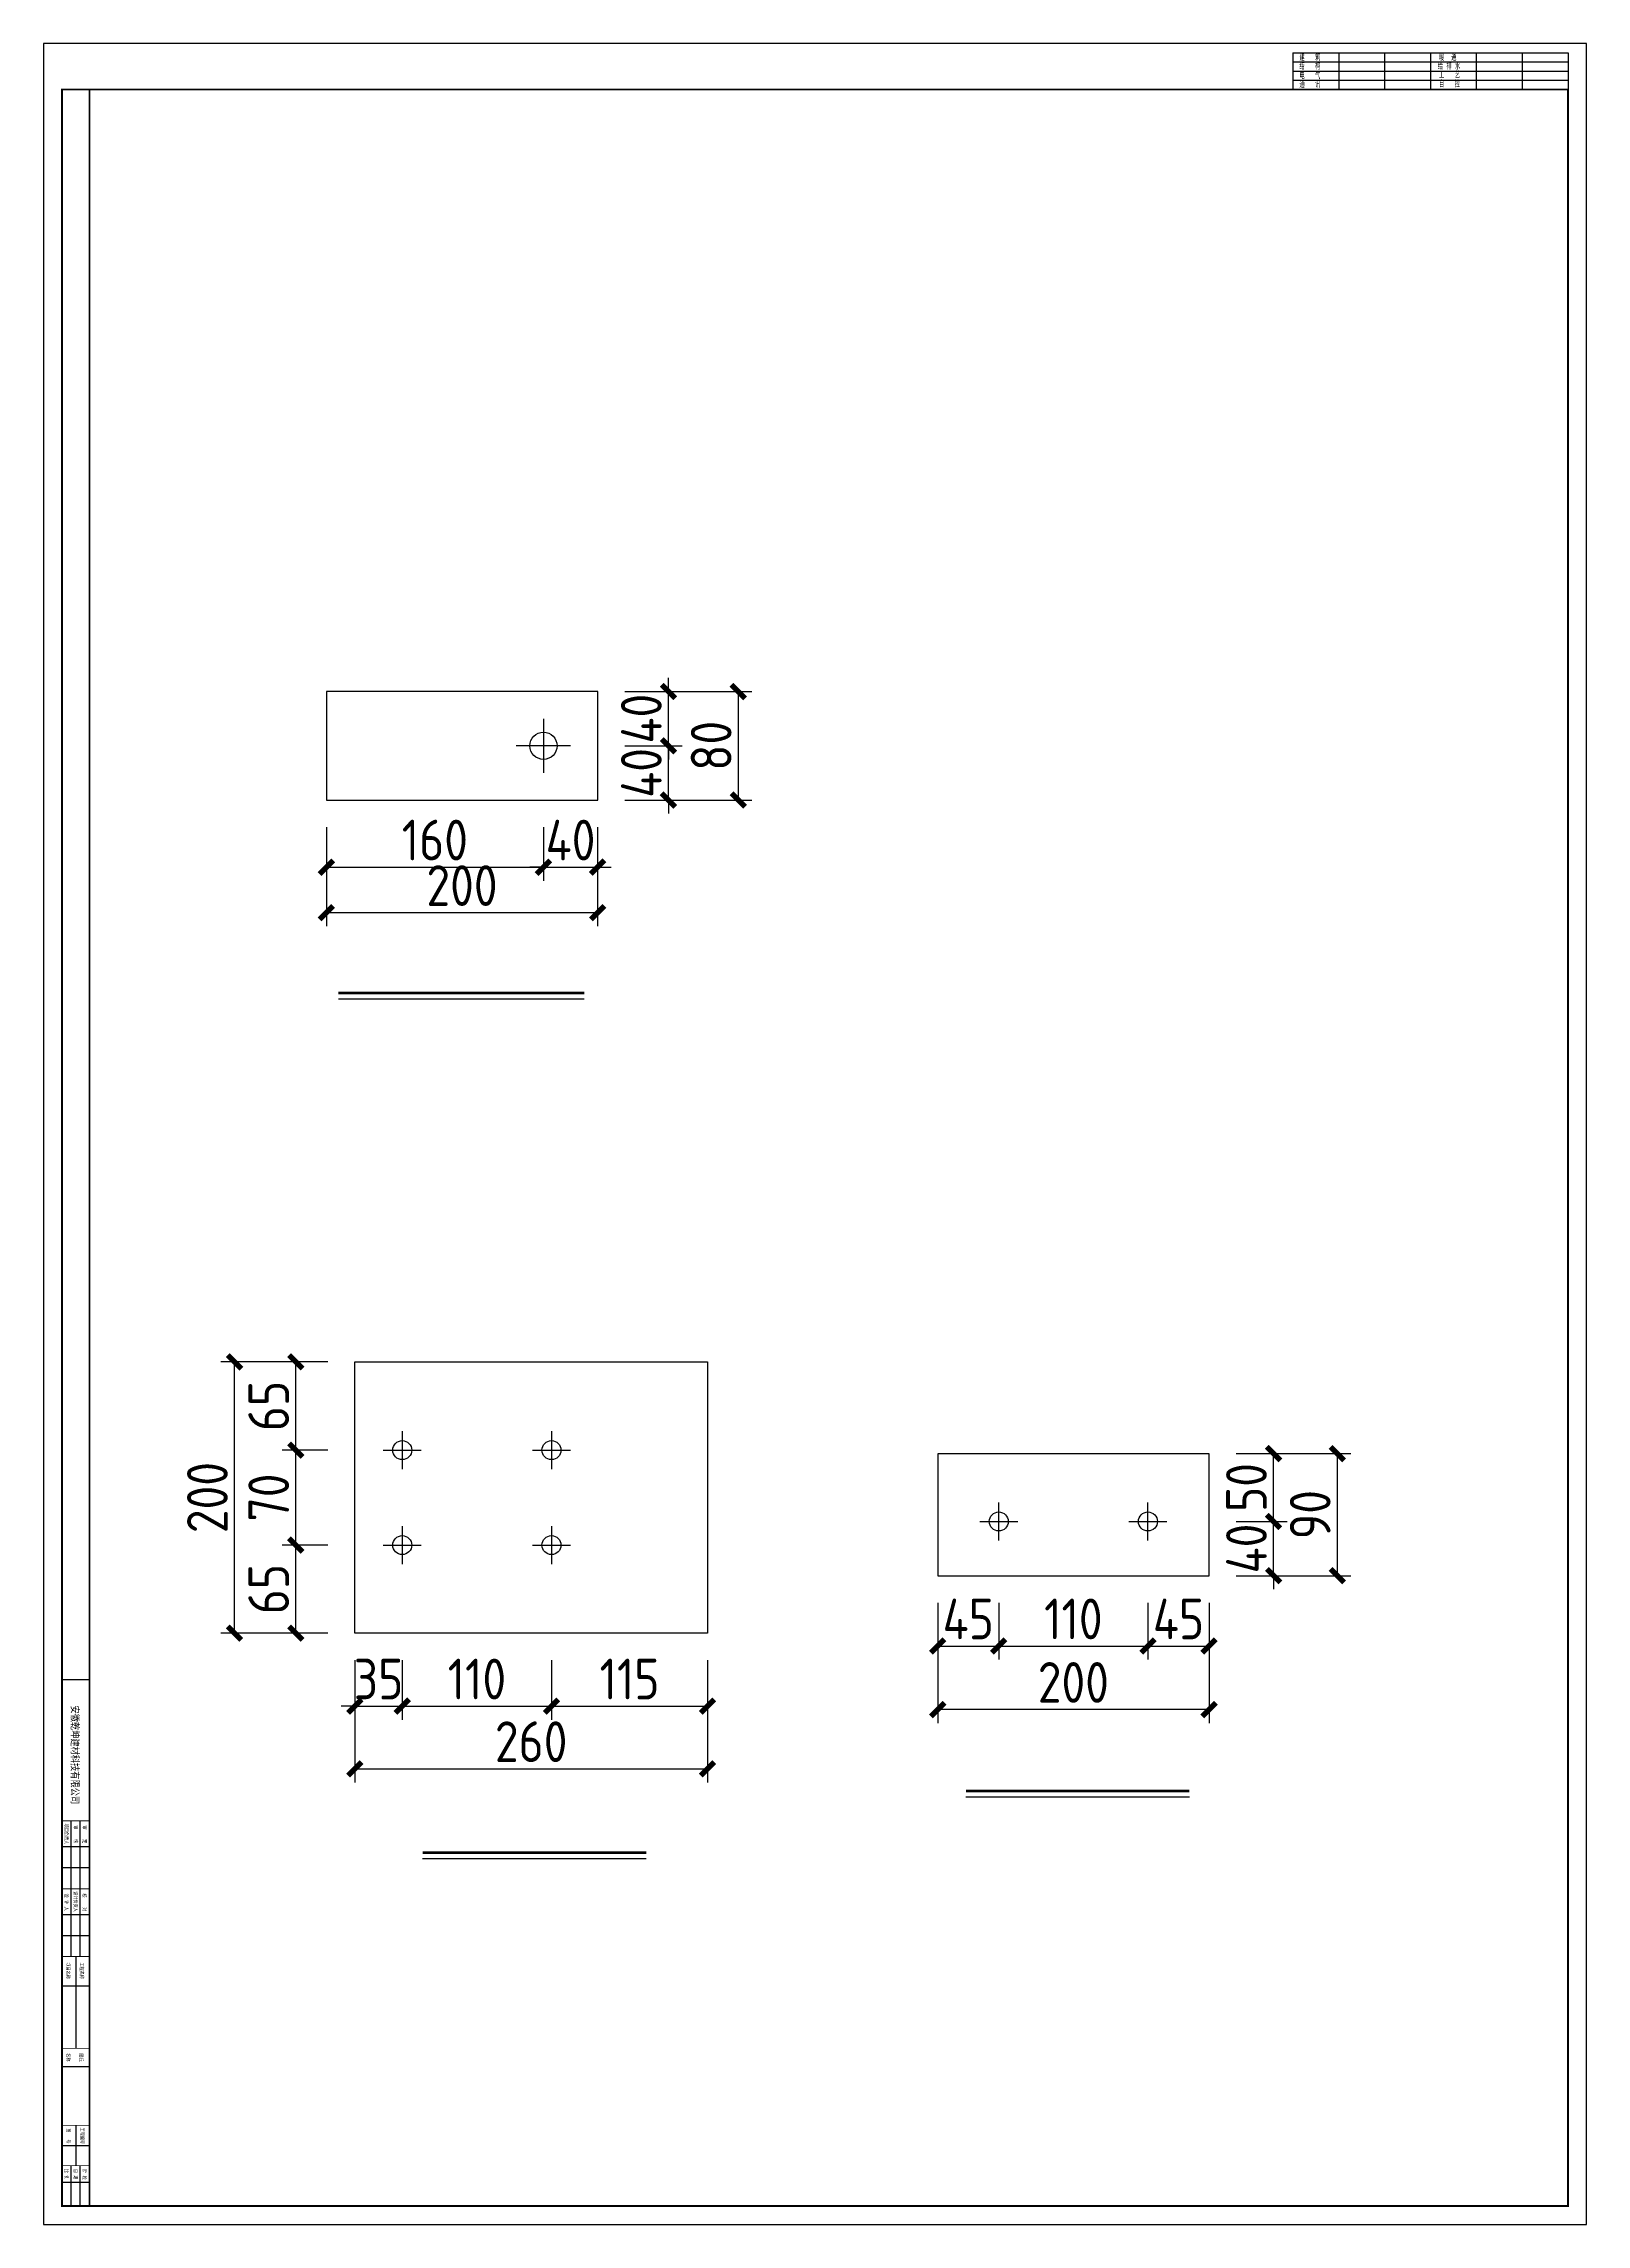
# Model space of a CAD drawing. Extents: x -196983 to 471790, y -783661 to 190401.
# Drawn here: x 57635 to 69008, y -226249 to -210170 of the extents above; entities that cross this region are included whole.
import ezdxf

# ---------------------------------------------------------------- set-up
doc = ezdxf.new("R2010")
doc.units = 0
doc.header["$LTSCALE"] = 1000
doc.header["$MEASUREMENT"] = 0
for name, color, linetype in [('_TCH_MASK', 7, 'Continuous'), ('AXIS', 3, 'Continuous'), ('PUB_TITLE', 4, 'Continuous')]:
    doc.layers.add(name, color=color, linetype=linetype)
doc.styles.get("Standard").update_dxf_attribs({"font": 'gbenor.shx', "bigfont": 'gbcbig.shx'})
doc.styles.add('图框', font='')
doc.styles.get('图框').set_extended_font_data('SimSun')
doc.dimstyles.get("Standard").update_dxf_attribs({"dimscale": 100, "dimtxt": 3.5, "dimasz": 1, "dimexe": 2.5, "dimexo": 3, "dimgap": 1.5, "dimtad": 1, "dimdec": 0, "dimzin": 0, "dimdsep": 46, "dimtxsty": 'Standard', "dimblk": 'ARCHTICK', "dimcen": 0.09, "dimadec": 0, "dimazin": 0, "dimtfac": 1, "dimtdec": 0, "dimtix": 1, "dimtmove": 2, "dimatfit": 3, "dimfxl": 1, "dimtolj": 1, "dimtzin": 0, "dimarcsym": 0})

# ---------------------------------------------------------------- blocks, each defined once
blk = doc.blocks.new('$titleblk$00000095')
for p, q in [((-150, 20), (-150, 0)), ((-150, 20), (0, 20)), ((-150, 15), (-75, 15)), ((-125, 20), (-125, 0)), ((-100, 20), (-100, 0)), ((-75, 20), (-75, 0)), ((-75, 20), (-75, 0)), ((-75, 15), (0, 15)), ((-50, 20), (-50, 0)), ((-25, 20), (-25, 0)), ((0, 20), (0, 0)), ((-150, 10), (-75, 10)), ((-150, 5), (-75, 5)), ((-75, 10), (0, 10)), ((-75, 5), (0, 5))]:
    blk.add_line(p, q)
at = {"width": 0.8}
for s, p in [('建   筑', (-146.4, 15.6)), ('结   构', (-146.4, 10.9)), ('给 排 水', (-71, 10.9)), ('暖  通', (-70.3, 15.7)), ('通   讯', (-146.4, 0.9)), ('电   气', (-146.4, 5.6)), ('工   艺', (-70.3, 6.1)), ('自   控', (-70.3, 1.2))]:
    blk.add_text(s, height=3.51, dxfattribs=at).set_placement(p)
blk = doc.blocks.new('新块')
for p, q in [((-8240, 400), (-8240, 1000)), ((-7780, 400), (-7780, 1000)), ((-6760, 400), (-6760, 1000)), ((-6300, 400), (-6300, 1000)), ((-5200, 400), (-5200, 1000)), ((-3440, 400), (-3440, 1000)), ((-1720, 400), (-1720, 1000)), ((-920, 400), (-920, 1000)), ((-400, 400), (-400, 1000)), ((-5840, 800), (-8800, 800)), ((-5840, 600), (-8800, 600)), ((-5840, 700), (-3840, 700)), ((-2160, 700), (-1280, 700)), ((-400, 800), (-1280, 800)), ((-400, 600), (-1280, 600))]:
    blk.add_line(p, q)
for points, const_width in [([(-11880, 400), (-11880, 1000), (-400, 1000)], 32), ([(-8800, 400), (-8800, 1000)], 20), ([(-7320, 400), (-7320, 1000)], 20), ([(-5840, 400), (-5840, 1000)], 20), ([(-3840, 400), (-3840, 1000)], 20), ([(-2160, 400), (-2160, 1000)], 20), ([(-1280, 400), (-1280, 1000)], 20)]:
    blk.add_lwpolyline(points, dxfattribs=dict(const_width=const_width))
at = {"layer": 'PUB_TITLE'}
blk.add_lwpolyline([(-47560, 0), (0, 0), (0, 33640), (-47560, 33640)], close=True, dxfattribs=at)
at = {"layer": 'PUB_TITLE', "const_width": 40}
blk.add_lwpolyline([(-46560, 400), (-400, 400), (-400, 33240), (-46560, 33240)], close=True, dxfattribs=at)
at = {"layer": 'PUB_TITLE', "const_width": 32}
blk.add_lwpolyline([(-400, 1000), (-46560, 1000)], dxfattribs=at)
at = {"layer": 'PUB_TITLE', "xscale": 40, "yscale": 40, "zscale": 40, "rotation": 90}
blk.add_blockref('$titleblk$00000095', (-46560, 33240), dxfattribs=at)
at = {"style": '图框', "width": 0.8}
for s, height, p in [('安徽乾坤建材科技有限公司', 160, (-11315, 604)), ('项目负责人', 80, (-8739, 457)), ('审    核', 80, (-8702, 659)), ('审    定', 80, (-8701, 854)), ('设计负责人', 80, (-7265, 659)), ('校    对', 80, (-7217, 851)), ('设 计 人', 80, (-7213, 457)), ('项目名称', 80, (-5712, 494)), ('工程名称', 80, (-5712, 794)), ('名称', 80, (-3732, 498)), ('图纸', 80, (-3732, 778)), ('工程编号', 80, (-2112, 803)), ('图   号', 80, (-2098, 504)), ('比 例', 80, (-1211, 457)), ('阶 段', 80, (-1205, 851)), ('日 期', 80, (-1212, 659))]:
    blk.add_text(s, height=height, dxfattribs=at).set_placement(p)
for tag, p in [('审定人', (-8147, 838)), ('校对', (-6621, 837)), ('阶段', (-810, 832)), ('项目负责人', (-8228, 444)), ('审核人', (-8147, 641)), ('设计负责人', (-6745, 649)), ('设计人', (-6659, 447)), ('项目名称', (-5026, 479)), ('工程名称', (-5026, 781)), ('图名', (-3347, 649)), ('图号', (-1657, 502)), ('日期', (-905, 632)), ('比例', (-810, 446))]:
    blk.add_attdef(tag, p, '', height=120)
blk = doc.blocks.new('_ArchTick')
at = {"color": 0, "linetype": 'ByBlock', "const_width": 0.4}
blk.add_lwpolyline([(-0.5, -0.5), (0.5, 0.5)], dxfattribs=at)
blk = doc.blocks.new('*D1614')
at = {"layer": 'AXIS', "color": 0, "lineweight": -2}
for p, q in [((59719, -215947), (59719, -216342)), ((61319, -215947), (61319, -216342)), ((59719, -216242), (61319, -216242))]:
    blk.add_line(p, q, dxfattribs=at)
at = {"layer": 'Defpoints', "color": 0}
for p in [(59719, -215747), (61319, -215747), (61319, -216242)]:
    blk.add_point(p, dxfattribs=at)
at = {"layer": 'AXIS', "color": 0, "lineweight": -2, "xscale": 100, "yscale": 100, "zscale": 100, "rotation": 180}
blk.add_blockref('_ArchTick', (59719, -216242), dxfattribs=at)
at = {"layer": 'AXIS', "color": 0, "lineweight": -2, "xscale": 100, "yscale": 100, "zscale": 100}
blk.add_blockref('_ArchTick', (61319, -216242), dxfattribs=at)
at = {"layer": 'AXIS', "color": 0, "insert": (60519, -216042), "char_height": 300, "attachment_point": 5}
blk.add_mtext('\\A1;160', dxfattribs=at)
blk = doc.blocks.new('*D1615')
at = {"layer": 'AXIS', "color": 0, "lineweight": -2}
for p, q in [((61319, -215947), (61319, -216342)), ((61719, -215947), (61719, -216342)), ((61319, -216242), (61219, -216242)), ((61319, -216242), (61719, -216242)), ((61719, -216242), (61819, -216242))]:
    blk.add_line(p, q, dxfattribs=at)
at = {"layer": 'Defpoints', "color": 0}
for p in [(61319, -215747), (61719, -215747), (61719, -216242)]:
    blk.add_point(p, dxfattribs=at)
at = {"layer": 'AXIS', "color": 0, "lineweight": -2, "xscale": 100, "yscale": 100, "zscale": 100}
blk.add_blockref('_ArchTick', (61319, -216242), dxfattribs=at)
at = {"layer": 'AXIS', "color": 0, "lineweight": -2, "xscale": 100, "yscale": 100, "zscale": 100, "rotation": 180}
blk.add_blockref('_ArchTick', (61719, -216242), dxfattribs=at)
at = {"layer": 'AXIS', "color": 0, "insert": (61519, -216042), "char_height": 300, "attachment_point": 5}
blk.add_mtext('\\A1;40', dxfattribs=at)
blk = doc.blocks.new('*D1616')
at = {"layer": 'AXIS', "color": 0, "lineweight": -2}
for p, q in [((62241, -215347), (62241, -215247)), ((61919, -215347), (62341, -215347)), ((62241, -215747), (62241, -215347)), ((61919, -215747), (62341, -215747)), ((62241, -215747), (62241, -215847))]:
    blk.add_line(p, q, dxfattribs=at)
at = {"layer": 'Defpoints', "color": 0}
for p in [(61719, -215347), (62241, -215347), (61719, -215747)]:
    blk.add_point(p, dxfattribs=at)
at = {"layer": 'AXIS', "color": 0, "lineweight": -2, "xscale": 100, "yscale": 100, "zscale": 100}
for p, rotation in [((62241, -215347), 270), ((62241, -215747), 90)]:
    blk.add_blockref('_ArchTick', p, dxfattribs=dict(at, rotation=rotation))
at = {"layer": 'AXIS', "color": 0, "insert": (62041, -215547), "char_height": 300, "attachment_point": 5, "rotation": 90}
blk.add_mtext('\\A1;40', dxfattribs=at)
blk = doc.blocks.new('*D1617')
at = {"layer": 'AXIS', "color": 0, "lineweight": -2}
for p, q in [((61919, -214947), (62341, -214947)), ((62241, -214947), (62241, -214847)), ((62241, -215347), (62241, -214947)), ((61919, -215347), (62341, -215347)), ((62241, -215347), (62241, -215447))]:
    blk.add_line(p, q, dxfattribs=at)
at = {"layer": 'Defpoints', "color": 0}
for p in [(61719, -214947), (62241, -214947), (61719, -215347)]:
    blk.add_point(p, dxfattribs=at)
at = {"layer": 'AXIS', "color": 0, "lineweight": -2, "xscale": 100, "yscale": 100, "zscale": 100}
for p, rotation in [((62241, -214947), 270), ((62241, -215347), 90)]:
    blk.add_blockref('_ArchTick', p, dxfattribs=dict(at, rotation=rotation))
at = {"layer": 'AXIS', "color": 0, "insert": (62041, -215147), "char_height": 300, "attachment_point": 5, "rotation": 90}
blk.add_mtext('\\A1;40', dxfattribs=at)
blk = doc.blocks.new('*D1618')
at = {"layer": 'AXIS', "color": 0, "lineweight": -2}
for p, q in [((61919, -214947), (62856, -214947)), ((62756, -214947), (62756, -215747)), ((61919, -215747), (62856, -215747))]:
    blk.add_line(p, q, dxfattribs=at)
at = {"layer": 'Defpoints', "color": 0}
for p in [(61719, -214947), (61719, -215747), (62756, -215747)]:
    blk.add_point(p, dxfattribs=at)
at = {"layer": 'AXIS', "color": 0, "lineweight": -2, "xscale": 100, "yscale": 100, "zscale": 100}
for p, rotation in [((62756, -214947), 90), ((62756, -215747), 270)]:
    blk.add_blockref('_ArchTick', p, dxfattribs=dict(at, rotation=rotation))
at = {"layer": 'AXIS', "color": 0, "insert": (62556, -215347), "char_height": 300, "attachment_point": 5, "rotation": 90}
blk.add_mtext('\\A1;80', dxfattribs=at)
blk = doc.blocks.new('*D1619')
at = {"layer": 'AXIS', "color": 0, "lineweight": -2}
for p, q in [((59719, -215947), (59719, -216678)), ((61719, -215947), (61719, -216678)), ((61719, -216578), (59719, -216578))]:
    blk.add_line(p, q, dxfattribs=at)
at = {"layer": 'Defpoints', "color": 0}
for p in [(59719, -215747), (61719, -215747), (59719, -216578)]:
    blk.add_point(p, dxfattribs=at)
at = {"layer": 'AXIS', "color": 0, "lineweight": -2, "xscale": 100, "yscale": 100, "zscale": 100, "rotation": 180}
blk.add_blockref('_ArchTick', (59719, -216578), dxfattribs=at)
at = {"layer": 'AXIS', "color": 0, "lineweight": -2, "xscale": 100, "yscale": 100, "zscale": 100}
blk.add_blockref('_ArchTick', (61719, -216578), dxfattribs=at)
at = {"layer": 'AXIS', "color": 0, "insert": (60719, -216378), "char_height": 300, "attachment_point": 5}
blk.add_mtext('\\A1;200', dxfattribs=at)
blk = doc.blocks.new('*D1620')
at = {"layer": '_TCH_MASK', "color": 0, "lineweight": -2}
for p, q in [((64226, -221666), (64226, -222085)), ((64676, -221666), (64676, -222085)), ((64226, -221985), (64676, -221985))]:
    blk.add_line(p, q, dxfattribs=at)
at = {"layer": 'Defpoints', "color": 0}
for p in [(64226, -221466), (64676, -221466), (64676, -221985)]:
    blk.add_point(p, dxfattribs=at)
at = {"layer": '_TCH_MASK', "color": 0, "lineweight": -2, "xscale": 100, "yscale": 100, "zscale": 100, "rotation": 180}
blk.add_blockref('_ArchTick', (64226, -221985), dxfattribs=at)
at = {"layer": '_TCH_MASK', "color": 0, "lineweight": -2, "xscale": 100, "yscale": 100, "zscale": 100}
blk.add_blockref('_ArchTick', (64676, -221985), dxfattribs=at)
at = {"layer": '_TCH_MASK', "color": 0, "lineweight": 15, "insert": (64451, -221785), "char_height": 300, "attachment_point": 5}
blk.add_mtext('\\A1;45', dxfattribs=at)
blk = doc.blocks.new('*D1611')
at = {"layer": '_TCH_MASK', "color": 0, "lineweight": -2}
for p, q in [((64676, -221666), (64676, -222085)), ((65776, -221666), (65776, -222085)), ((64676, -221985), (65776, -221985))]:
    blk.add_line(p, q, dxfattribs=at)
at = {"layer": 'Defpoints', "color": 0}
for p in [(64676, -221466), (65776, -221466), (65776, -221985)]:
    blk.add_point(p, dxfattribs=at)
at = {"layer": '_TCH_MASK', "color": 0, "lineweight": -2, "xscale": 100, "yscale": 100, "zscale": 100, "rotation": 180}
blk.add_blockref('_ArchTick', (64676, -221985), dxfattribs=at)
at = {"layer": '_TCH_MASK', "color": 0, "lineweight": -2, "xscale": 100, "yscale": 100, "zscale": 100}
blk.add_blockref('_ArchTick', (65776, -221985), dxfattribs=at)
at = {"layer": '_TCH_MASK', "color": 0, "lineweight": 15, "insert": (65226, -221785), "char_height": 300, "attachment_point": 5}
blk.add_mtext('\\A1;110', dxfattribs=at)
blk = doc.blocks.new('*D1621')
at = {"layer": '_TCH_MASK', "color": 0, "lineweight": -2}
for p, q in [((65776, -221666), (65776, -222085)), ((66226, -221666), (66226, -222085)), ((65776, -221985), (66226, -221985))]:
    blk.add_line(p, q, dxfattribs=at)
at = {"layer": 'Defpoints', "color": 0}
for p in [(65776, -221466), (66226, -221466), (66226, -221985)]:
    blk.add_point(p, dxfattribs=at)
at = {"layer": '_TCH_MASK', "color": 0, "lineweight": -2, "xscale": 100, "yscale": 100, "zscale": 100, "rotation": 180}
blk.add_blockref('_ArchTick', (65776, -221985), dxfattribs=at)
at = {"layer": '_TCH_MASK', "color": 0, "lineweight": -2, "xscale": 100, "yscale": 100, "zscale": 100}
blk.add_blockref('_ArchTick', (66226, -221985), dxfattribs=at)
at = {"layer": '_TCH_MASK', "color": 0, "lineweight": 15, "insert": (66001, -221785), "char_height": 300, "attachment_point": 5}
blk.add_mtext('\\A1;45', dxfattribs=at)
blk = doc.blocks.new('*D1622')
at = {"layer": '_TCH_MASK', "color": 0, "lineweight": -2}
for p, q in [((64226, -221666), (64226, -222553)), ((66226, -221666), (66226, -222553)), ((66226, -222453), (64226, -222453))]:
    blk.add_line(p, q, dxfattribs=at)
at = {"layer": 'Defpoints', "color": 0}
for p in [(64226, -221466), (66226, -221466), (64226, -222453)]:
    blk.add_point(p, dxfattribs=at)
at = {"layer": '_TCH_MASK', "color": 0, "lineweight": -2, "xscale": 100, "yscale": 100, "zscale": 100, "rotation": 180}
blk.add_blockref('_ArchTick', (64226, -222453), dxfattribs=at)
at = {"layer": '_TCH_MASK', "color": 0, "lineweight": -2, "xscale": 100, "yscale": 100, "zscale": 100}
blk.add_blockref('_ArchTick', (66226, -222453), dxfattribs=at)
at = {"layer": '_TCH_MASK', "color": 0, "lineweight": 15, "insert": (65226, -222253), "char_height": 300, "attachment_point": 5}
blk.add_mtext('\\A1;200', dxfattribs=at)
blk = doc.blocks.new('*D1612')
at = {"layer": '_TCH_MASK', "color": 0, "lineweight": -2}
for p, q in [((66426, -221066), (66802, -221066)), ((66702, -221066), (66702, -220966)), ((66702, -221466), (66702, -221066)), ((66426, -221466), (66802, -221466)), ((66702, -221466), (66702, -221566))]:
    blk.add_line(p, q, dxfattribs=at)
at = {"layer": 'Defpoints', "color": 0}
for p in [(66226, -221066), (66702, -221066), (66226, -221466)]:
    blk.add_point(p, dxfattribs=at)
at = {"layer": '_TCH_MASK', "color": 0, "lineweight": -2, "xscale": 100, "yscale": 100, "zscale": 100}
for p, rotation in [((66702, -221066), 270), ((66702, -221466), 90)]:
    blk.add_blockref('_ArchTick', p, dxfattribs=dict(at, rotation=rotation))
at = {"layer": '_TCH_MASK', "color": 0, "lineweight": 15, "insert": (66502, -221266), "char_height": 300, "attachment_point": 5, "rotation": 90}
blk.add_mtext('\\A1;40', dxfattribs=at)
blk = doc.blocks.new('*D1623')
at = {"layer": '_TCH_MASK', "color": 0, "lineweight": -2}
for p, q in [((66426, -220566), (66802, -220566)), ((66702, -221066), (66702, -220566)), ((66426, -221066), (66802, -221066))]:
    blk.add_line(p, q, dxfattribs=at)
at = {"layer": 'Defpoints', "color": 0}
for p in [(66226, -220566), (66702, -220566), (66226, -221066)]:
    blk.add_point(p, dxfattribs=at)
at = {"layer": '_TCH_MASK', "color": 0, "lineweight": -2, "xscale": 100, "yscale": 100, "zscale": 100}
for p, rotation in [((66702, -220566), 90), ((66702, -221066), 270)]:
    blk.add_blockref('_ArchTick', p, dxfattribs=dict(at, rotation=rotation))
at = {"layer": '_TCH_MASK', "color": 0, "lineweight": 15, "insert": (66502, -220816), "char_height": 300, "attachment_point": 5, "rotation": 90}
blk.add_mtext('\\A1;50', dxfattribs=at)
blk = doc.blocks.new('*D1613')
at = {"layer": '_TCH_MASK', "color": 0, "lineweight": -2}
for p, q in [((66426, -220566), (67272, -220566)), ((67172, -221466), (67172, -220566)), ((66426, -221466), (67272, -221466))]:
    blk.add_line(p, q, dxfattribs=at)
at = {"layer": 'Defpoints', "color": 0}
for p in [(66226, -220566), (67172, -220566), (66226, -221466)]:
    blk.add_point(p, dxfattribs=at)
at = {"layer": '_TCH_MASK', "color": 0, "lineweight": -2, "xscale": 100, "yscale": 100, "zscale": 100}
for p, rotation in [((67172, -220566), 90), ((67172, -221466), 270)]:
    blk.add_blockref('_ArchTick', p, dxfattribs=dict(at, rotation=rotation))
at = {"layer": '_TCH_MASK', "color": 0, "lineweight": 15, "insert": (66972, -221016), "char_height": 300, "attachment_point": 5, "rotation": 90}
blk.add_mtext('\\A1;90', dxfattribs=at)
blk = doc.blocks.new('*D1624')
at = {"layer": '_TCH_MASK', "color": 0, "lineweight": -2}
for p, q in [((59929, -222090), (59929, -222528)), ((60279, -222090), (60279, -222528)), ((59929, -222428), (59829, -222428)), ((59929, -222428), (60279, -222428)), ((60279, -222428), (60379, -222428))]:
    blk.add_line(p, q, dxfattribs=at)
at = {"layer": 'Defpoints', "color": 0}
for p in [(59929, -221890), (60279, -221890), (60279, -222428)]:
    blk.add_point(p, dxfattribs=at)
at = {"layer": '_TCH_MASK', "color": 0, "lineweight": -2, "xscale": 100, "yscale": 100, "zscale": 100}
blk.add_blockref('_ArchTick', (59929, -222428), dxfattribs=at)
at = {"layer": '_TCH_MASK', "color": 0, "lineweight": -2, "xscale": 100, "yscale": 100, "zscale": 100, "rotation": 180}
blk.add_blockref('_ArchTick', (60279, -222428), dxfattribs=at)
at = {"layer": '_TCH_MASK', "color": 0, "lineweight": 15, "insert": (60104, -222228), "char_height": 300, "attachment_point": 5}
blk.add_mtext('\\A1;35', dxfattribs=at)
blk = doc.blocks.new('*D1625')
at = {"layer": '_TCH_MASK', "color": 0, "lineweight": -2}
for p, q in [((60279, -222090), (60279, -222528)), ((61379, -222090), (61379, -222528)), ((60279, -222428), (61379, -222428))]:
    blk.add_line(p, q, dxfattribs=at)
at = {"layer": 'Defpoints', "color": 0}
for p in [(60279, -221890), (61379, -221890), (61379, -222428)]:
    blk.add_point(p, dxfattribs=at)
at = {"layer": '_TCH_MASK', "color": 0, "lineweight": -2, "xscale": 100, "yscale": 100, "zscale": 100, "rotation": 180}
blk.add_blockref('_ArchTick', (60279, -222428), dxfattribs=at)
at = {"layer": '_TCH_MASK', "color": 0, "lineweight": -2, "xscale": 100, "yscale": 100, "zscale": 100}
blk.add_blockref('_ArchTick', (61379, -222428), dxfattribs=at)
at = {"layer": '_TCH_MASK', "color": 0, "lineweight": 15, "insert": (60829, -222228), "char_height": 300, "attachment_point": 5}
blk.add_mtext('\\A1;110', dxfattribs=at)
blk = doc.blocks.new('*D1631')
at = {"layer": '_TCH_MASK', "color": 0, "lineweight": -2}
for p, q in [((61379, -222090), (61379, -222528)), ((62529, -222090), (62529, -222528)), ((61379, -222428), (62529, -222428))]:
    blk.add_line(p, q, dxfattribs=at)
at = {"layer": 'Defpoints', "color": 0}
for p in [(61379, -221890), (62529, -221890), (62529, -222428)]:
    blk.add_point(p, dxfattribs=at)
at = {"layer": '_TCH_MASK', "color": 0, "lineweight": -2, "xscale": 100, "yscale": 100, "zscale": 100, "rotation": 180}
blk.add_blockref('_ArchTick', (61379, -222428), dxfattribs=at)
at = {"layer": '_TCH_MASK', "color": 0, "lineweight": -2, "xscale": 100, "yscale": 100, "zscale": 100}
blk.add_blockref('_ArchTick', (62529, -222428), dxfattribs=at)
at = {"layer": '_TCH_MASK', "color": 0, "lineweight": 15, "insert": (61954, -222228), "char_height": 300, "attachment_point": 5}
blk.add_mtext('\\A1;115', dxfattribs=at)
blk = doc.blocks.new('*D1626')
at = {"layer": '_TCH_MASK', "color": 0, "lineweight": -2}
for p, q in [((59929, -222090), (59929, -222990)), ((62529, -222090), (62529, -222990)), ((59929, -222890), (62529, -222890))]:
    blk.add_line(p, q, dxfattribs=at)
at = {"layer": 'Defpoints', "color": 0}
for p in [(59929, -221890), (62529, -221890), (62529, -222890)]:
    blk.add_point(p, dxfattribs=at)
at = {"layer": '_TCH_MASK', "color": 0, "lineweight": -2, "xscale": 100, "yscale": 100, "zscale": 100, "rotation": 180}
blk.add_blockref('_ArchTick', (59929, -222890), dxfattribs=at)
at = {"layer": '_TCH_MASK', "color": 0, "lineweight": -2, "xscale": 100, "yscale": 100, "zscale": 100}
blk.add_blockref('_ArchTick', (62529, -222890), dxfattribs=at)
at = {"layer": '_TCH_MASK', "color": 0, "lineweight": 15, "insert": (61229, -222690), "char_height": 300, "attachment_point": 5}
blk.add_mtext('\\A1;260', dxfattribs=at)
blk = doc.blocks.new('*D1627')
at = {"layer": '_TCH_MASK', "color": 0, "lineweight": -2}
for p, q in [((59729, -221240), (59394, -221240)), ((59494, -221890), (59494, -221240)), ((59729, -221890), (59394, -221890))]:
    blk.add_line(p, q, dxfattribs=at)
at = {"layer": 'Defpoints', "color": 0}
for p in [(59494, -221240), (59929, -221240), (59929, -221890)]:
    blk.add_point(p, dxfattribs=at)
at = {"layer": '_TCH_MASK', "color": 0, "lineweight": -2, "xscale": 100, "yscale": 100, "zscale": 100}
for p, rotation in [((59494, -221240), 90), ((59494, -221890), 270)]:
    blk.add_blockref('_ArchTick', p, dxfattribs=dict(at, rotation=rotation))
at = {"layer": '_TCH_MASK', "color": 0, "lineweight": 15, "insert": (59294, -221565), "char_height": 300, "attachment_point": 5, "rotation": 90}
blk.add_mtext('\\A1;65', dxfattribs=at)
blk = doc.blocks.new('*D1628')
at = {"layer": '_TCH_MASK', "color": 0, "lineweight": -2}
for p, q in [((59729, -220540), (59394, -220540)), ((59494, -221240), (59494, -220540)), ((59729, -221240), (59394, -221240))]:
    blk.add_line(p, q, dxfattribs=at)
at = {"layer": 'Defpoints', "color": 0}
for p in [(59494, -220540), (59929, -220540), (59929, -221240)]:
    blk.add_point(p, dxfattribs=at)
at = {"layer": '_TCH_MASK', "color": 0, "lineweight": -2, "xscale": 100, "yscale": 100, "zscale": 100}
for p, rotation in [((59494, -220540), 90), ((59494, -221240), 270)]:
    blk.add_blockref('_ArchTick', p, dxfattribs=dict(at, rotation=rotation))
at = {"layer": '_TCH_MASK', "color": 0, "lineweight": 15, "insert": (59294, -220890), "char_height": 300, "attachment_point": 5, "rotation": 90}
blk.add_mtext('\\A1;70', dxfattribs=at)
blk = doc.blocks.new('*D1629')
at = {"layer": '_TCH_MASK', "color": 0, "lineweight": -2}
for p, q in [((59729, -219890), (59394, -219890)), ((59494, -220540), (59494, -219890)), ((59729, -220540), (59394, -220540))]:
    blk.add_line(p, q, dxfattribs=at)
at = {"layer": 'Defpoints', "color": 0}
for p in [(59494, -219890), (59929, -219890), (59929, -220540)]:
    blk.add_point(p, dxfattribs=at)
at = {"layer": '_TCH_MASK', "color": 0, "lineweight": -2, "xscale": 100, "yscale": 100, "zscale": 100}
for p, rotation in [((59494, -219890), 90), ((59494, -220540), 270)]:
    blk.add_blockref('_ArchTick', p, dxfattribs=dict(at, rotation=rotation))
at = {"layer": '_TCH_MASK', "color": 0, "lineweight": 15, "insert": (59294, -220215), "char_height": 300, "attachment_point": 5, "rotation": 90}
blk.add_mtext('\\A1;65', dxfattribs=at)
blk = doc.blocks.new('*D1630')
at = {"layer": '_TCH_MASK', "color": 0, "lineweight": -2}
for p, q in [((59729, -219890), (58942, -219890)), ((59042, -221890), (59042, -219890)), ((59729, -221890), (58942, -221890))]:
    blk.add_line(p, q, dxfattribs=at)
at = {"layer": 'Defpoints', "color": 0}
for p in [(59042, -219890), (59929, -219890), (59929, -221890)]:
    blk.add_point(p, dxfattribs=at)
at = {"layer": '_TCH_MASK', "color": 0, "lineweight": -2, "xscale": 100, "yscale": 100, "zscale": 100}
for p, rotation in [((59042, -219890), 90), ((59042, -221890), 270)]:
    blk.add_blockref('_ArchTick', p, dxfattribs=dict(at, rotation=rotation))
at = {"layer": '_TCH_MASK', "color": 0, "lineweight": 15, "insert": (58842, -220890), "char_height": 300, "attachment_point": 5, "rotation": 90}
blk.add_mtext('\\A1;200', dxfattribs=at)

msp = doc.modelspace()

# ---------------------------------------------------------------- linework, layer by layer
at = {"color": 1}
for p, q in [((61719.4, -214947.1), (59719.4, -214947.1)), ((59719.4, -214947.1), (59719.4, -215747.1)), ((61719.4, -215747.1), (61719.4, -214947.1)), ((61319.4, -215147.1), (61319.4, -215547.1)), ((61519.4, -215347.1), (61119.4, -215347.1)), ((59719.4, -215747.1), (61719.4, -215747.1))]:
    msp.add_line(p, q, dxfattribs=at)
at = {"color": 2}
for p, q in [((60278.7, -220400.5), (60278.7, -220680.5)), ((61378.7, -220400.5), (61378.7, -220680.5)), ((60138.7, -220540.5), (60418.7, -220540.5)), ((61238.7, -220540.5), (61518.7, -220540.5)), ((60138.7, -221240.5), (60418.7, -221240.5)), ((60278.7, -221100.5), (60278.7, -221380.5)), ((61238.7, -221240.5), (61518.7, -221240.5)), ((61378.7, -221100.5), (61378.7, -221380.5))]:
    msp.add_line(p, q, dxfattribs=at)
at = {"color": 3}
for p, q in [((66225.9, -220566.4), (64225.9, -220566.4)), ((64225.9, -220566.4), (64225.9, -221466.4)), ((66225.9, -221466.4), (66225.9, -220566.4)), ((64225.9, -221466.4), (66225.9, -221466.4))]:
    msp.add_line(p, q, dxfattribs=at)
at = {"color": 6}
for p, q in [((64675.9, -221206.4), (64675.9, -220926.4)), ((65775.9, -221206.4), (65775.9, -220926.4)), ((64535.9, -221066.4), (64815.9, -221066.4)), ((65635.9, -221066.4), (65915.9, -221066.4))]:
    msp.add_line(p, q, dxfattribs=at)
at = {"color": 1}
msp.add_lwpolyline([(59928.7, -219890.5), (62528.7, -219890.5), (62528.7, -221890.5), (59928.7, -221890.5)], close=True, dxfattribs=at)
msp.add_circle((61319.4, -215347.1), 100, dxfattribs=at)
at = {"color": 2}
for centre in [(60278.7, -220540.5), (61378.7, -220540.5), (60278.7, -221240.5), (61378.7, -221240.5)]:
    msp.add_circle(centre, 70, dxfattribs=at)
at = {"color": 6}
for centre in [(64675.9, -221066.4), (65775.9, -221066.4)]:
    msp.add_circle(centre, 70, dxfattribs=at)
at = {"layer": 'AXIS', "color": 4}
for p, q in [((61620.4, -217216.1), (59807.9, -217216.1)), ((66082.1, -223098.5), (64434, -223098.5)), ((62077, -223553.5), (60428.8, -223553.5))]:
    msp.add_line(p, q, dxfattribs=at)
at = {"layer": 'AXIS', "color": 4, "const_width": 20}
for points in [[(59807.9, -217170.8), (61620.4, -217170.8)], [(64434, -223053.2), (66082.1, -223053.2)], [(60428.8, -223508.1), (62077, -223508.1)]]:
    msp.add_lwpolyline(points, dxfattribs=at)

# ---------------------------------------------------------------- block references
at = {"layer": '_TCH_MASK', "color": 0, "lineweight": 15, "xscale": 0.3380873532732949, "yscale": 0.3380873532732949, "zscale": 0.3380873532512785, "rotation": 270}
msp.add_blockref('新块', (57634.7, -226249.1), dxfattribs=at)

# ---------------------------------------------------------------- dimensions: what is measured, and where the dimension line sits
at = {"layer": '_TCH_MASK', "color": 6, "lineweight": 15}
for base, p1, p2, picture, middle in [((59041.9, -219890.5), (59928.7, -221890.5), (59928.7, -219890.5), '*D1630', (58841.9, -220890.5)), ((59494.3, -219890.5), (59928.7, -220540.5), (59928.7, -219890.5), '*D1629', (59294.3, -220215.5)), ((59494.3, -220540.5), (59928.7, -221240.5), (59928.7, -220540.5), '*D1628', (59294.3, -220890.5)), ((59494.3, -221240.5), (59928.7, -221890.5), (59928.7, -221240.5), '*D1627', (59294.3, -221565.5))]:
    dim = msp.add_linear_dim(base=base, p1=p1, p2=p2, angle=90, dimstyle='Standard', override={"dimtxt": 3, "dimexe": 1, "dimexo": 2, "dimgap": 0.5, "dimlfac": 0.1}, dxfattribs=at)
    dim.commit()
    dim.dimension.update_dxf_attribs({"geometry": picture, "text_midpoint": middle})
at = {"layer": '_TCH_MASK', "lineweight": 15}
for base, p1, p2, picture, middle in [((66701.8, -220566.4), (66225.9, -221066.4), (66225.9, -220566.4), '*D1623', (66501.8, -220816.4)), ((67172.5, -220566.4), (66225.9, -221466.4), (66225.9, -220566.4), '*D1613', (66972.5, -221016.4)), ((66701.8, -221066.4), (66225.9, -221466.4), (66225.9, -221066.4), '*D1612', (66501.8, -221266.4))]:
    dim = msp.add_linear_dim(base=base, p1=p1, p2=p2, angle=90, dimstyle='Standard', override={"dimtxt": 3, "dimexe": 1, "dimexo": 2, "dimgap": 0.5, "dimlfac": 0.1}, dxfattribs=at)
    dim.commit()
    dim.dimension.update_dxf_attribs({"geometry": picture, "text_midpoint": middle})
for base, p1, p2, picture, middle in [((64675.9, -221985), (64225.9, -221466.4), (64675.9, -221466.4), '*D1620', (64450.9, -221785)), ((64225.9, -222453.1), (66225.9, -221466.4), (64225.9, -221466.4), '*D1622', (65225.9, -222253.1)), ((65775.9, -221985), (64675.9, -221466.4), (65775.9, -221466.4), '*D1611', (65225.9, -221785)), ((66225.9, -221985), (65775.9, -221466.4), (66225.9, -221466.4), '*D1621', (66000.9, -221785))]:
    dim = msp.add_linear_dim(base=base, p1=p1, p2=p2, dimstyle='Standard', override={"dimtxt": 3, "dimexe": 1, "dimexo": 2, "dimgap": 0.5, "dimlfac": 0.1}, dxfattribs=at)
    dim.commit()
    dim.dimension.update_dxf_attribs({"geometry": picture, "text_midpoint": middle})
at = {"layer": '_TCH_MASK', "color": 6, "lineweight": 15}
for base, p1, p2, picture, middle in [((60278.7, -222428.3), (59928.7, -221890.5), (60278.7, -221890.5), '*D1624', (60103.7, -222228.3)), ((62528.7, -222890), (59928.7, -221890.5), (62528.7, -221890.5), '*D1626', (61228.7, -222690)), ((61378.7, -222428.3), (60278.7, -221890.5), (61378.7, -221890.5), '*D1625', (60828.7, -222228.3)), ((62528.7, -222428.3), (61378.7, -221890.5), (62528.7, -221890.5), '*D1631', (61953.7, -222228.3))]:
    dim = msp.add_linear_dim(base=base, p1=p1, p2=p2, dimstyle='Standard', override={"dimtxt": 3, "dimexe": 1, "dimexo": 2, "dimgap": 0.5, "dimlfac": 0.1}, dxfattribs=at)
    dim.commit()
    dim.dimension.update_dxf_attribs({"geometry": picture, "text_midpoint": middle})
at = {"layer": 'AXIS', "color": 4}
for base, p1, p2, picture, middle in [((62241.1, -214947.1), (61719.4, -215347.1), (61719.4, -214947.1), '*D1617', (62041.1, -215147.1)), ((62755.9, -215747.1), (61719.4, -214947.1), (61719.4, -215747.1), '*D1618', (62555.9, -215347.1)), ((62241.1, -215347.1), (61719.4, -215747.1), (61719.4, -215347.1), '*D1616', (62041.1, -215547.1))]:
    dim = msp.add_linear_dim(base=base, p1=p1, p2=p2, angle=90, dimstyle='Standard', override={"dimtxt": 3, "dimexe": 1, "dimexo": 2, "dimgap": 0.5, "dimlfac": 0.1}, dxfattribs=at)
    dim.commit()
    dim.dimension.update_dxf_attribs({"geometry": picture, "text_midpoint": middle})
for base, p1, p2, picture, middle in [((61319.4, -216242.1), (59719.4, -215747.1), (61319.4, -215747.1), '*D1614', (60519.4, -216042.1)), ((59719.4, -216578.3), (61719.4, -215747.1), (59719.4, -215747.1), '*D1619', (60719.4, -216378.3)), ((61719.4, -216242.1), (61319.4, -215747.1), (61719.4, -215747.1), '*D1615', (61519.4, -216042.1))]:
    dim = msp.add_linear_dim(base=base, p1=p1, p2=p2, dimstyle='Standard', override={"dimtxt": 3, "dimexe": 1, "dimexo": 2, "dimgap": 0.5, "dimlfac": 0.1}, dxfattribs=at)
    dim.commit()
    dim.dimension.update_dxf_attribs({"geometry": picture, "text_midpoint": middle})

doc.saveas('drawing.dxf')
